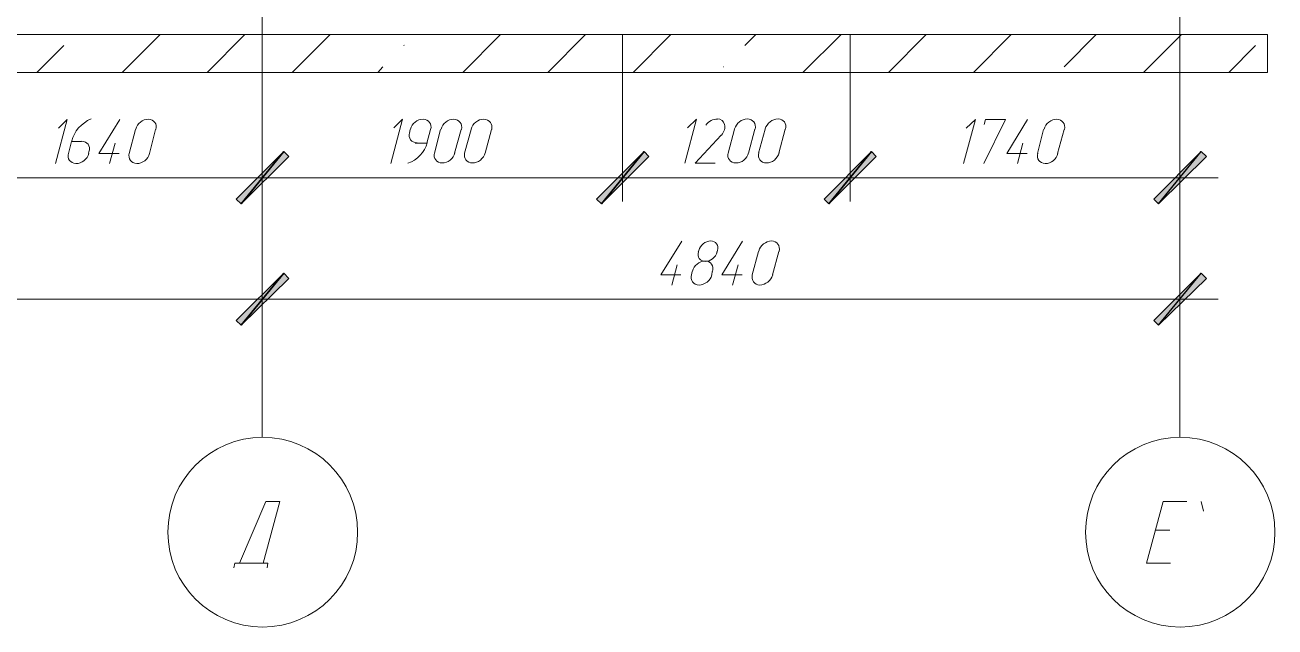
# Model space of a CAD drawing. Header units: millimetres. Extents: x -678 to 5260, y -935 to 3264.
# Drawn here: x 3783 to 4442, y 111 to 428 of the extents above; entities that cross this region are included whole.
import ezdxf

# ---------------------------------------------------------------- set-up
doc = ezdxf.new("R2010")
doc.units = ezdxf.units.MM
doc.header["$MEASUREMENT"] = 0
doc.layers.get('0').update_dxf_attribs({"linetype": 'CONTINUOUS'})

msp = doc.modelspace()

# ---------------------------------------------------------------- hatches: boundary and pattern name
at = {"true_color": 0x000007}
h = msp.add_hatch(color=7, dxfattribs=at)
h.paths.add_polyline_path([(3894.38649, 336.48994), (3897.04209, 334.00031), (3919.44873, 361.55218)])
h.paths.add_polyline_path([(3897.04209, 334.00031), (3919.44873, 361.55218), (3922.10433, 359.06255)])
h = msp.add_hatch(color=7, dxfattribs=at)
h.paths.add_polyline_path([(3922.10433, 359.06255), (3919.44873, 361.55218), (3897.04209, 334.00031)])
h.paths.add_polyline_path([(3919.44873, 361.55218), (3897.04209, 334.00031), (3894.38649, 336.48994)])
h = msp.add_hatch(color=7, dxfattribs=at)
h.paths.add_polyline_path([(4084.42798, 336.48994), (4087.08358, 334.00031), (4109.49022, 361.55218)])
h.paths.add_polyline_path([(4087.08358, 334.00031), (4109.49022, 361.55218), (4111.97985, 359.06255)])
h = msp.add_hatch(color=7, dxfattribs=at)
h.paths.add_polyline_path([(4111.97985, 359.06255), (4109.49022, 361.55218), (4087.08358, 334.00031)])
h.paths.add_polyline_path([(4109.49022, 361.55218), (4087.08358, 334.00031), (4084.42798, 336.48994)])
h = msp.add_hatch(color=7, dxfattribs=at)
h.paths.add_polyline_path([(4204.42798, 336.48994), (4206.91761, 334.00031), (4229.49022, 361.55218)])
h.paths.add_polyline_path([(4206.91761, 334.00031), (4229.49022, 361.55218), (4231.97985, 359.06255)])
h = msp.add_hatch(color=7, dxfattribs=at)
h.paths.add_polyline_path([(4231.97985, 359.06255), (4229.49022, 361.55218), (4206.91761, 334.00031)])
h.paths.add_polyline_path([(4229.49022, 361.55218), (4206.91761, 334.00031), (4204.42798, 336.48994)])
h = msp.add_hatch(color=7, dxfattribs=at)
h.paths.add_polyline_path([(4378.36989, 336.48994), (4380.85952, 334.00031), (4403.26615, 361.55218)])
h.paths.add_polyline_path([(4380.85952, 334.00031), (4403.26615, 361.55218), (4406.08773, 359.06255)])
h = msp.add_hatch(color=7, dxfattribs=at)
h.paths.add_polyline_path([(3894.38649, 272.42355), (3897.04209, 269.93392), (3919.44873, 297.48579)])
h.paths.add_polyline_path([(3897.04209, 269.93392), (3919.44873, 297.48579), (3922.10433, 294.66421)])
h = msp.add_hatch(color=7, dxfattribs=at)
h.paths.add_polyline_path([(3922.10433, 294.66421), (3919.44873, 297.48579), (3897.04209, 269.93392)])
h.paths.add_polyline_path([(3919.44873, 297.48579), (3897.04209, 269.93392), (3894.38649, 272.42355)])
h = msp.add_hatch(color=7, dxfattribs=at)
h.paths.add_polyline_path([(4378.36989, 272.42355), (4380.85952, 269.93392), (4403.26615, 297.48579)])
h.paths.add_polyline_path([(4380.85952, 269.93392), (4403.26615, 297.48579), (4406.08773, 294.66421)])

# ---------------------------------------------------------------- linework, layer by layer
at = {"color": 7, "linetype": 'Continuous', "lineweight": 9, "true_color": 0x000007}
for points in [[(3908.16242, 522.71401), (3908.16242, 363.54388), (3908.16242, 310.59782), (3908.16242, 210.84679)], [(4392.14582, 522.71401), (4392.14582, 363.54388), (4392.14582, 310.59782), (4392.14582, 210.84679)], [(3834.3035, 403.21193), (3854.22051, 423.29492), (3854.22051, 423.29492)], [(3879.11678, 403.21193), (3899.03379, 423.29492), (3899.03379, 423.29492)], [(3923.93006, 403.21193), (3944.01304, 423.29492), (3944.01304, 423.29492)], [(4013.88856, 403.21193), (4033.80557, 423.29492), (4033.80557, 423.29492)], [(4058.70184, 403.21193), (4078.61885, 423.29492), (4078.61885, 423.29492)], [(4098.20391, 423.29492), (4098.20391, 335.32811), (4098.20391, 335.32811)], [(4098.20391, 423.29492), (4098.20391, 335.32811), (4098.20391, 335.32811)], [(4103.68109, 403.21193), (4123.59811, 423.29492), (4123.59811, 423.29492)], [(4162.60225, 417.48579), (4168.41138, 423.29492), (4168.41138, 423.29492)], [(4193.30765, 403.21193), (4213.39064, 423.29492), (4213.39064, 423.29492)], [(4218.20391, 423.29492), (4218.20391, 335.32811), (4218.20391, 335.32811)], [(4218.20391, 423.29492), (4218.20391, 335.32811), (4218.20391, 335.32811)], [(4238.45288, 403.21193), (4258.36989, 423.29492), (4258.36989, 423.29492)], [(4283.26615, 403.21193), (4303.18317, 423.29492), (4303.18317, 423.29492)], [(4331.06698, 406.19948), (4347.99645, 423.29492), (4347.99645, 423.29492)], [(4372.89271, 403.21193), (4392.9757, 423.29492), (4392.9757, 423.29492)], [(3789.32425, 403.21193), (3803.43213, 417.48579), (3803.43213, 417.48579)], [(3983.01719, 417.48579), (3982.85122, 417.65177), (3982.85122, 417.65177)], [(4417.87196, 403.21193), (4431.97985, 417.48579), (4431.97985, 417.48579)], [(3969.07528, 403.21193), (3971.73089, 406.19948), (3971.73089, 406.19948)], [(4151.48192, 406.19948), (4151.31595, 406.36546), (4151.31595, 406.36546)], [(3800.61055, 374.00031), (3805.25786, 378.48164), (3799.11678, 355.24513)], [(3832.64375, 360.55633), (3822.02134, 360.55633), (3832.9757, 378.48164)], [(3908.16242, 380.97127), (3908.16242, 335.32811), (3908.16242, 335.32811)], [(3908.16242, 380.97127), (3908.16242, 335.32811), (3908.16242, 335.32811)], [(3977.54001, 374.16629), (3982.18732, 378.64762), (3976.04624, 355.24513)], [(4132.39479, 374.16629), (4137.20806, 378.64762), (4131.06698, 355.4111)], [(4279.44873, 374.00031), (4284.26201, 378.48164), (4277.95495, 355.24513)], [(4288.90931, 375.82604), (4289.57321, 378.48164), (4300.19562, 378.48164), (4288.74333, 355.24513)], [(4311.48192, 360.55633), (4300.85952, 360.55633), (4311.81387, 378.48164)], [(4392.14582, 380.97127), (4392.14582, 335.32811), (4392.14582, 335.32811)], [(3841.27445, 373.17044), (3837.95495, 360.55633), (3837.95495, 360.55633)], [(3848.74333, 360.55633), (3851.89686, 373.17044), (3851.89686, 373.17044)], [(3986.17072, 373.17044), (3985.83877, 371.34471), (3985.83877, 371.34471)], [(3996.79313, 373.17044), (3994.9674, 366.03351), (3988.82632, 366.03351)], [(4002.10433, 373.17044), (3998.9508, 360.72231), (3998.9508, 360.72231)], [(4009.57321, 360.72231), (4013.05869, 373.17044), (4013.05869, 373.17044)], [(4018.36989, 373.17044), (4014.88441, 360.72231), (4014.88441, 360.72231)], [(4025.67279, 360.72231), (4028.9923, 373.17044), (4028.9923, 373.17044)], [(4147.00059, 355.4111), (4136.37819, 355.4111), (4150.15412, 370.18289)], [(4157.29105, 373.33641), (4153.80557, 360.72231), (4153.80557, 360.72231)], [(4164.59396, 360.72231), (4167.91346, 373.33641), (4167.91346, 373.33641)], [(4173.39064, 373.33641), (4169.90516, 360.72231), (4169.90516, 360.72231)], [(4180.52757, 360.72231), (4184.01304, 373.33641), (4184.01304, 373.33641)], [(4320.11263, 373.17044), (4316.9591, 360.55633), (4316.9591, 360.55633)], [(4327.58151, 360.55633), (4331.06698, 373.17044), (4331.06698, 373.17044)], [(3812.89271, 366.86338), (3807.58151, 366.86338), (3805.92176, 360.55633)], [(3827.49852, 355.24513), (3830.48607, 366.03351), (3830.48607, 366.03351)], [(4306.50267, 355.24513), (4309.32425, 366.03351), (4309.32425, 366.03351)], [(3816.54416, 360.55633), (3816.71014, 361.55218), (3816.71014, 361.55218)], [(3908.16242, 353.58538), (3908.16242, 271.09575), (3908.16242, 271.09575)], [(3908.16242, 353.58538), (3908.16242, 271.09575), (3908.16242, 271.09575)], [(3724.26201, 347.77625), (3928.24541, 347.77625), (3928.24541, 347.77625)], [(3888.24541, 347.77625), (4118.12093, 347.77625), (4118.12093, 347.77625)], [(4078.12093, 347.77625), (4238.12093, 347.77625), (4238.12093, 347.77625)], [(4198.2869, 347.77625), (4412.22881, 347.77625), (4412.22881, 347.77625)], [(4128.90931, 296.48994), (4118.2869, 296.48994), (4129.40723, 314.24928)], [(4161.27445, 296.48994), (4150.48607, 296.48994), (4161.44043, 314.24928)], [(4392.14582, 309.93392), (4392.14582, 271.09575), (4392.14582, 271.09575)], [(4138.36989, 309.436), (4138.03794, 308.44015), (4138.03794, 308.44015)], [(4147.83047, 308.44015), (4148.16242, 309.436), (4148.16242, 309.436)], [(4169.90516, 308.93807), (4166.58566, 296.48994), (4166.58566, 296.48994)], [(4177.20806, 296.48994), (4180.52757, 308.93807), (4180.52757, 308.93807)], [(4124.09603, 291.17874), (4126.91761, 301.80114), (4126.91761, 301.80114)], [(4134.88441, 298.31567), (4134.55246, 296.48994), (4134.55246, 296.48994)], [(4145.17487, 296.48994), (4145.50682, 298.31567), (4145.50682, 298.31567)], [(4156.12923, 291.17874), (4159.11678, 301.80114), (4159.11678, 301.80114)], [(3404.26201, 283.70986), (3928.24541, 283.70986), (3928.24541, 283.70986)], [(3888.24541, 283.70986), (4412.22881, 283.70986), (4412.22881, 283.70986)], [(3896.21221, 144.45675), (3909.98815, 176.98787), (3917.45703, 176.98787), (3908.66035, 144.45675)], [(4387.16657, 144.45675), (4374.55246, 144.45675), (4383.34914, 176.98787), (4395.79728, 176.98787)], [(4403.26615, 176.98787), (4404.59396, 171.84264), (4404.59396, 171.84264)], [(4379.19976, 161.88413), (4386.83462, 161.88413), (4386.83462, 161.88413)], [(3893.22466, 141.96712), (3893.72259, 144.45675), (3911.14997, 144.45675), (3910.65205, 141.96712)]]:
    msp.add_lwpolyline(points, dxfattribs=at)
msp.add_lwpolyline([(4438.2869, 423.29492), (3381.35744, 423.29492), (3381.35744, 403.21193), (4438.2869, 403.21193)], close=True, dxfattribs=at)
at = {"color": 7, "linetype": 'Continuous', "lineweight": -2, "true_color": 0x000007}
for points in [[(3894.38649, 336.48994), (3897.04209, 334.00031), (3919.44873, 361.55218)], [(3919.44873, 361.55218), (3897.04209, 334.00031), (3894.38649, 336.48994)], [(3897.04209, 334.00031), (3919.44873, 361.55218), (3922.10433, 359.06255)], [(3922.10433, 359.06255), (3919.44873, 361.55218), (3897.04209, 334.00031)], [(4084.42798, 336.48994), (4087.08358, 334.00031), (4109.49022, 361.55218)], [(4109.49022, 361.55218), (4087.08358, 334.00031), (4084.42798, 336.48994)], [(4087.08358, 334.00031), (4109.49022, 361.55218), (4111.97985, 359.06255)], [(4111.97985, 359.06255), (4109.49022, 361.55218), (4087.08358, 334.00031)], [(4204.42798, 336.48994), (4206.91761, 334.00031), (4229.49022, 361.55218)], [(4229.49022, 361.55218), (4206.91761, 334.00031), (4204.42798, 336.48994)], [(4206.91761, 334.00031), (4229.49022, 361.55218), (4231.97985, 359.06255)], [(4231.97985, 359.06255), (4229.49022, 361.55218), (4206.91761, 334.00031)], [(4378.36989, 336.48994), (4380.85952, 334.00031), (4403.26615, 361.55218)], [(4380.85952, 334.00031), (4403.26615, 361.55218), (4406.08773, 359.06255)], [(3894.38649, 272.42355), (3897.04209, 269.93392), (3919.44873, 297.48579)], [(3919.44873, 297.48579), (3897.04209, 269.93392), (3894.38649, 272.42355)], [(3897.04209, 269.93392), (3919.44873, 297.48579), (3922.10433, 294.66421)], [(3922.10433, 294.66421), (3919.44873, 297.48579), (3897.04209, 269.93392)], [(4378.36989, 272.42355), (4380.85952, 269.93392), (4403.26615, 297.48579)], [(4380.85952, 269.93392), (4403.26615, 297.48579), (4406.08773, 294.66421)]]:
    msp.add_lwpolyline(points, close=True, dxfattribs=at)
at = {"color": 7, "linetype": 'Continuous', "lineweight": 9, "true_color": 0x000007}
for points in [[(3817.87196, 378.81359), (3812.89271, 376.65592), (3808.74333, 372.17459), (3807.74748, 367.19533)], [(3848.07943, 378.64762), (3845.09188, 378.64762), (3842.10433, 376.32397), (3841.44043, 373.33641)], [(3852.06284, 373.17044), (3852.89271, 376.15799), (3851.06698, 378.48164), (3848.07943, 378.64762)], [(3992.9757, 378.64762), (3989.98815, 378.64762), (3987.00059, 376.32397), (3986.33669, 373.33641)], [(3996.9591, 373.17044), (3997.78898, 376.15799), (3995.96325, 378.48164), (3992.9757, 378.64762)], [(4009.07528, 378.64762), (4006.08773, 378.64762), (4003.10018, 376.32397), (4002.43628, 373.33641)], [(4013.22466, 373.17044), (4013.88856, 376.15799), (4012.06284, 378.48164), (4009.07528, 378.64762)], [(4025.00889, 378.64762), (4022.02134, 378.64762), (4019.03379, 376.32397), (4018.36989, 373.33641)], [(4029.15827, 373.17044), (4029.82217, 376.15799), (4027.99645, 378.48164), (4025.00889, 378.64762)], [(4148.16242, 378.64762), (4146.00474, 378.81359), (4143.51512, 377.65177), (4142.02134, 375.49409)], [(4163.93006, 378.81359), (4161.10848, 378.81359), (4157.95495, 376.48994), (4157.29105, 373.50239)], [(4168.07943, 373.33641), (4168.74333, 376.32397), (4166.91761, 378.81359), (4163.93006, 378.81359)], [(4180.19562, 378.81359), (4177.20806, 378.81359), (4174.22051, 376.48994), (4173.39064, 373.50239)], [(4184.17902, 373.33641), (4184.84292, 376.32397), (4183.18317, 378.81359), (4180.19562, 378.81359)], [(4327.24956, 378.64762), (4324.26201, 378.64762), (4321.27445, 376.32397), (4320.44458, 373.33641)], [(4331.23296, 373.17044), (4331.89686, 376.15799), (4330.07113, 378.48164), (4327.24956, 378.64762)], [(3985.83877, 371.51069), (3985.00889, 368.68911), (3986.83462, 366.19948), (3989.82217, 366.19948)], [(3816.87611, 361.71816), (3817.54001, 364.53973), (3815.88026, 367.02936), (3812.89271, 367.02936)], [(3985.00889, 355.4111), (3989.98815, 357.07085), (3993.97155, 361.38621), (3995.13337, 366.19948)], [(3805.92176, 360.72231), (3805.09188, 357.73475), (3806.91761, 355.4111), (3809.90516, 355.24513)], [(3809.90516, 355.24513), (3812.89271, 355.24513), (3815.88026, 357.56878), (3816.71014, 360.55633)], [(3837.95495, 360.72231), (3837.29105, 357.73475), (3838.9508, 355.4111), (3841.93835, 355.24513)], [(3841.93835, 355.24513), (3844.92591, 355.24513), (3847.91346, 357.56878), (3848.74333, 360.55633)], [(3998.9508, 360.88828), (3998.2869, 358.0667), (4000.11263, 355.57708), (4003.10018, 355.57708)], [(4003.10018, 355.57708), (4005.92176, 355.4111), (4009.07528, 357.90073), (4009.73918, 360.88828)], [(4014.88441, 360.88828), (4014.22051, 358.0667), (4016.04624, 355.57708), (4019.03379, 355.57708)], [(4019.03379, 355.57708), (4021.85537, 355.4111), (4025.00889, 357.90073), (4025.67279, 360.88828)], [(4153.80557, 360.88828), (4153.14167, 358.0667), (4154.9674, 355.57708), (4157.95495, 355.57708)], [(4157.95495, 355.57708), (4160.9425, 355.4111), (4163.93006, 357.90073), (4164.59396, 360.88828)], [(4170.07113, 360.88828), (4169.24126, 358.0667), (4171.06698, 355.57708), (4174.05454, 355.57708)], [(4174.05454, 355.57708), (4177.04209, 355.4111), (4180.02964, 357.90073), (4180.69354, 360.88828)], [(4317.12508, 360.72231), (4316.2952, 357.73475), (4318.12093, 355.4111), (4321.10848, 355.24513)], [(4321.10848, 355.24513), (4324.09603, 355.24513), (4327.08358, 357.56878), (4327.74748, 360.55633)], [(4176.71014, 314.41525), (4173.72259, 314.41525), (4170.73503, 312.0916), (4170.07113, 309.10405)], [(4180.69354, 308.93807), (4181.52342, 311.92562), (4179.69769, 314.41525), (4176.71014, 314.41525)], [(4166.58566, 296.65592), (4165.92176, 293.66836), (4167.74748, 291.17874), (4170.56906, 291.17874)], [(4170.56906, 291.17874), (4173.55661, 291.17874), (4176.54416, 293.50239), (4177.37404, 296.48994)]]:
    msp.add_open_spline(points, degree=3, dxfattribs=at)
for points, knots in [([(4150.3201, 370.18289), (4151.81387, 372.00861), (4152.47777, 374.00031), (4151.97985, 375.82604), (4151.97985, 375.82604), (4151.48192, 377.65177), (4150.15412, 378.81359), (4148.16242, 378.81359)], [0, 0, 0, 0, 0.125, 0.125, 0.125, 0.125001, 1, 1, 1, 1]), ([(4148.3284, 309.436), (4148.9923, 312.25758), (4147.33254, 314.41525), (4144.67694, 314.41525), (4144.67694, 314.41525), (4141.85537, 314.41525), (4139.03379, 312.25758), (4138.36989, 309.436)], [0, 0, 0, 0, 0.125, 0.125, 0.125, 0.125001, 1, 1, 1, 1]), ([(4145.67279, 298.31567), (4146.50267, 301.30322), (4144.67694, 303.79284), (4141.68939, 303.79284), (4141.68939, 303.79284), (4138.70184, 303.79284), (4135.71429, 301.46919), (4135.05039, 298.48164)], [0, 0, 0, 0, 0.125, 0.125, 0.125, 0.125001, 1, 1, 1, 1]), ([(4138.20391, 308.60612), (4137.37404, 305.95052), (4139.03379, 303.62687), (4141.85537, 303.62687), (4141.85537, 303.62687), (4144.51097, 303.62687), (4147.33254, 305.78455), (4147.99645, 308.60612)], [0, 0, 0, 0, 0.125, 0.125, 0.125, 0.125001, 1, 1, 1, 1]), ([(4134.55246, 296.65592), (4133.72259, 293.66836), (4135.54831, 291.17874), (4138.53586, 291.17874), (4138.53586, 291.17874), (4141.52342, 291.17874), (4144.51097, 293.50239), (4145.34084, 296.48994)], [0, 0, 0, 0, 0.125, 0.125, 0.125, 0.125001, 1, 1, 1, 1]), ([(3958.45288, 160.72231), (3958.45288, 188.44015), (3936.04624, 210.84679), (3908.3284, 210.84679), (3908.3284, 210.84679), (3880.77653, 210.84679), (3858.36989, 188.44015), (3858.36989, 160.72231), (3858.36989, 160.72231), (3858.36989, 133.17044), (3880.77653, 110.7638), (3908.3284, 110.7638), (3908.3284, 110.7638), (3936.04624, 110.7638), (3958.45288, 133.17044), (3958.45288, 160.72231)], [0, 0, 0, 0, 0.0625, 0.0625, 0.0625, 0.062501, 0.125, 0.125, 0.125, 0.125001, 0.1875, 0.1875, 0.1875, 0.187501, 1, 1, 1, 1]), ([(4442.2703, 160.72231), (4442.2703, 188.44015), (4419.86367, 210.84679), (4392.3118, 210.84679), (4392.3118, 210.84679), (4364.59396, 210.84679), (4342.35329, 188.44015), (4342.35329, 160.72231), (4342.35329, 160.72231), (4342.35329, 133.17044), (4364.59396, 110.7638), (4392.3118, 110.7638), (4392.3118, 110.7638), (4419.86367, 110.7638), (4442.2703, 133.17044), (4442.2703, 160.72231)], [0, 0, 0, 0, 0.0625, 0.0625, 0.0625, 0.062501, 0.125, 0.125, 0.125, 0.125001, 0.1875, 0.1875, 0.1875, 0.187501, 1, 1, 1, 1])]:
    msp.add_open_spline(points, degree=3, knots=knots, dxfattribs=at)

doc.saveas('drawing.dxf')
